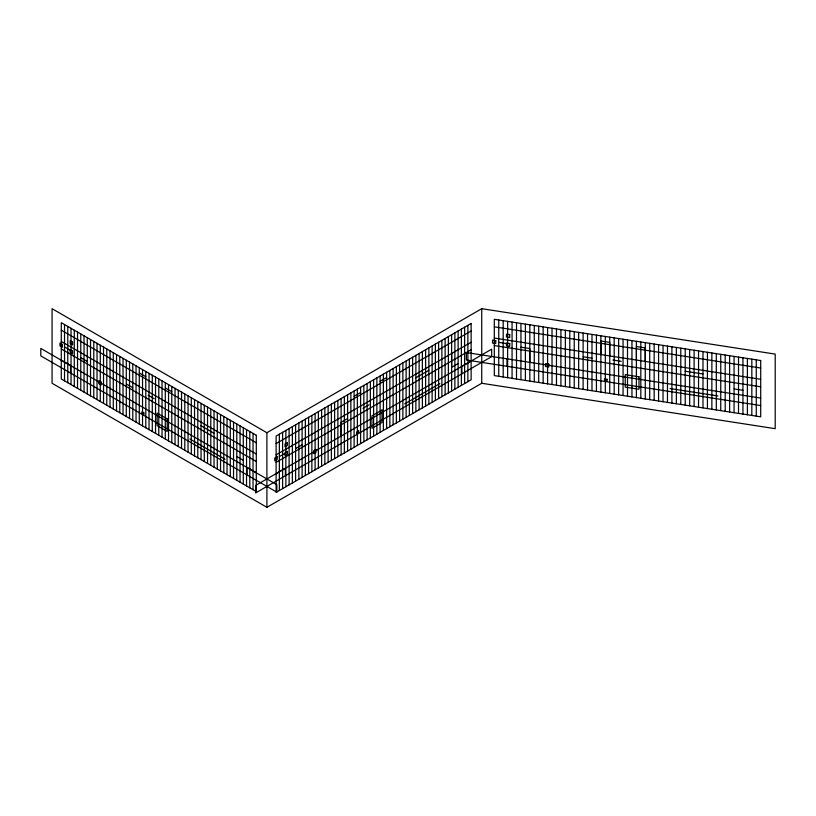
<?xml version="1.0" encoding="UTF-8"?>
<svg xmlns="http://www.w3.org/2000/svg" width="816" height="816" viewBox="0 0 816 816"><rect width="100%" height="100%" fill="white"/><g stroke="black" fill="none" stroke-linecap="round" stroke-linejoin="round"><path stroke-width="1.22" d="M266.903 432.725L481.736 308.693L775.2 354.093L775.2 428.675L481.736 383.275L266.903 507.307L52.071 383.275L52.071 308.693L266.903 432.725L266.903 507.307M354.144 396.26L360.59 392.537M380.144 381.256L386.59 377.533M276.104 443.588L471.128 330.99M276.104 454.849L471.128 342.251M279.409 456.562L285.478 453.053M362.957 408.326L369.036 404.818M415.742 377.849L428.859 370.28M295.637 448.555L302.083 444.832M347.585 418.557L341.139 422.28L341.139 436.04M276.104 462.356L471.128 349.758M458.102 363.559L451.646 367.282L451.646 353.532M276.104 473.606L471.128 361.019M404.756 403.849L439.834 383.602M494.312 326.818L760.706 368.026M494.312 338.069L760.706 379.287M498.811 342.383L507.113 343.669M612.949 360.05L621.241 361.325M685.042 371.198L702.964 373.973M520.985 347.188L529.798 348.544L529.798 362.294M583.144 356.796L591.957 358.163M494.312 345.576L760.706 386.794M734.104 388.946L742.917 390.313M760.706 398.055L466.334 352.543L466.334 360.009L760.706 405.562M670.048 388.538L717.958 395.954M139.312 372.963L145.758 376.686M165.311 387.977L171.758 391.7M61.282 330.184L256.295 442.772M61.282 341.445L256.295 454.033M64.576 346.963L70.645 350.472M148.124 395.199L154.204 398.708M200.909 425.677L214.027 433.245M80.804 357.704L87.251 361.427M126.307 383.969L132.753 387.692M61.282 348.952L256.295 461.54M236.824 456.572L243.27 460.295M61.282 360.213L256.295 472.801M189.934 438.998L225.002 459.245M756.269 359.836L756.269 416.129M751.832 359.142L751.832 415.446M747.385 358.459L747.385 414.752M742.948 357.775L742.948 414.069M738.511 357.082L738.511 413.386M734.063 356.398L734.063 412.692M729.626 355.715L729.626 412.009M725.189 355.021L725.189 411.325M720.752 354.338L720.752 410.632M716.305 353.654L716.305 409.948M711.868 352.961L711.868 409.265M707.431 352.277L707.431 408.571M702.984 351.594L702.984 407.888M698.547 350.9L698.547 407.204M694.11 350.217L694.11 406.511M689.673 349.534L689.673 405.827M685.226 348.84L685.226 405.144M680.789 348.157L680.789 404.45M676.352 347.473L676.352 403.767M671.905 346.78L671.905 403.084M667.468 346.096L667.468 402.39M663.031 345.413L663.031 401.707M658.583 344.719L658.583 401.023M654.146 344.036L654.146 400.33M649.709 343.352L649.709 399.646M645.272 342.659L645.272 398.963M645.232 361.396L645.232 347.891L636.419 346.525L636.419 360.029M640.825 341.975L640.825 398.269M636.388 341.292L636.388 397.586M631.951 340.598L631.951 396.902M627.504 339.915L627.504 396.209M623.067 339.232L623.067 395.525M618.63 338.538L618.63 394.842M614.193 337.855L614.193 394.148M609.746 337.171L609.746 393.465M609.715 355.898L609.715 342.394L600.902 341.037L600.902 354.532M605.309 336.478L605.309 392.771M600.872 335.794L600.872 392.088M596.425 335.111L596.425 391.405M591.988 334.417L591.988 390.711M587.551 333.734L587.551 390.028M583.114 333.04L583.114 389.344M578.666 332.357L578.666 388.651M574.229 331.673L574.229 387.967M569.792 330.98L569.792 387.284M565.345 330.296L565.345 386.59M560.908 329.613L560.908 385.907M556.471 328.919L556.471 385.223M552.024 328.236L552.024 384.53M547.587 327.553L547.587 383.846M543.15 326.859L543.15 383.163M538.713 326.176L538.713 382.469M534.266 325.492L534.266 381.786M529.829 324.799L529.829 381.103M525.392 324.115L525.392 380.409M520.945 323.432L520.945 379.726M516.508 322.738L516.508 379.042M512.071 322.055L512.071 378.349M507.634 321.371L507.634 377.665M506.981 358.826L506.981 366.302M503.186 320.678L503.186 376.982M498.749 319.994L498.749 376.288M481.736 308.693L481.736 383.275M467.874 325.36L467.874 381.664M464.62 327.236L464.62 383.54M461.917 373.83L461.917 366.364L491.671 349.187L491.671 356.653L255.632 492.935L255.632 485.459L285.386 468.282L285.386 475.759M461.377 329.113L461.377 385.417M458.123 330.99L458.123 387.294M454.879 332.867L454.879 389.171M451.625 334.744L451.625 391.048M448.372 336.62L448.372 392.924M445.128 338.497L445.128 394.801M441.874 340.374L441.874 396.678M438.62 342.251L438.62 398.555M435.377 344.128L435.377 400.432M432.123 346.004L432.123 402.298M428.869 347.881L428.869 404.175M425.626 349.758L425.626 406.052M422.372 351.635L422.372 407.929M419.118 353.512L419.118 409.805M415.874 355.388L415.874 411.682M412.621 357.265L412.621 413.559M409.367 359.142L409.367 415.436M406.123 361.019L406.123 417.313M402.869 362.896L402.869 419.189M399.616 364.772L399.616 421.066M396.372 366.649L396.372 422.943M393.118 368.526L393.118 424.82M389.864 370.403L389.864 426.697M386.621 372.28L386.621 428.573M383.367 374.156L383.367 430.45M380.113 376.033L380.113 432.327M376.87 377.91L376.87 434.204M373.616 379.787L373.616 436.081M370.362 381.664L370.362 437.957M367.118 383.54L367.118 439.834M363.865 385.417L363.865 441.711M360.611 387.294L360.611 443.588M357.367 389.171L357.367 445.465M354.113 391.048L354.113 447.341M350.87 392.924L350.87 449.218M347.616 394.801L347.616 451.095M344.362 396.668L344.362 452.972M341.119 398.545L341.119 454.849M337.865 400.421L337.865 456.725M334.611 402.298L334.611 458.602M331.367 404.175L331.367 460.479M328.114 406.052L328.114 462.356M324.86 407.929L324.86 464.233M321.616 409.805L321.616 466.109M318.362 411.682L318.362 467.986M315.109 413.559L315.109 469.863M311.865 415.436L311.865 471.74M308.611 417.313L308.611 473.617M305.357 419.189L305.357 475.483M302.114 421.066L302.114 477.36M298.86 422.943L298.86 479.237M295.606 424.82L295.606 481.114M292.363 426.697L292.363 482.99M289.109 428.573L289.109 484.867M285.855 430.45L285.855 486.744M282.611 432.327L282.611 488.621M279.358 434.204L279.358 490.498M253.042 433.398L253.042 489.692M249.798 431.521L249.798 487.815M247.085 474.983L247.085 467.517L276.838 484.694L276.838 492.16L40.8 355.888L40.8 348.412L70.553 365.599L70.553 373.065M246.544 429.644L246.544 485.938M243.29 427.768L243.29 484.061M240.047 425.891L240.047 482.185M236.793 424.014L236.793 480.308M233.539 422.137L233.539 478.431M230.296 420.26L230.296 476.554M227.042 418.384L227.042 474.677M223.788 416.507L223.788 472.801M220.544 414.63L220.544 470.924M217.291 412.753L217.291 469.047M214.037 410.876L214.037 467.17M210.793 409L210.793 465.293M207.539 407.123L207.539 463.417M204.286 405.246L204.286 461.54M201.042 403.369L201.042 459.663M197.788 401.492L197.788 457.786M194.534 399.616L194.534 455.909M191.291 397.739L191.291 454.033M188.037 395.862L188.037 452.156M184.783 393.985L184.783 450.279M181.54 392.108L181.54 448.402M178.286 390.232L178.286 446.525M175.042 388.355L175.042 444.649M171.788 386.478L171.788 442.772M168.535 384.601L168.535 440.895M165.291 382.724L165.291 439.028M162.037 380.848L162.037 437.152M158.783 378.971L158.783 435.275M155.54 377.094L155.54 433.398M152.286 375.217L152.286 431.521M149.032 373.34L149.032 429.644M145.789 371.464L145.789 427.768M142.535 369.587L142.535 425.891M139.281 367.71L139.281 424.014M136.037 365.833L136.037 422.137M132.784 363.956L132.784 420.26M129.53 362.08L129.53 418.384M126.286 360.203L126.286 416.507M123.032 358.336L123.032 414.63M119.779 356.459L119.779 412.753M116.535 354.583L116.535 410.876M113.281 352.706L113.281 409M110.027 350.829L110.027 407.123M106.784 348.952L106.784 405.246M103.53 347.075L103.53 403.369M100.276 345.199L100.276 401.492M97.033 343.322L97.033 399.616M93.779 341.445L93.779 397.739M90.525 339.568L90.525 395.862M87.281 337.691L87.281 393.985M84.028 335.815L84.028 392.108M80.774 333.938L80.774 390.232M77.53 332.061L77.53 388.355M74.276 330.184L74.276 386.478M71.033 328.307L71.033 384.601M67.779 326.431L67.779 382.724M64.525 324.554L64.525 380.848M471.128 323.483L276.104 436.081L276.104 492.374L471.128 379.787L471.128 323.483M287.385 442.507L285.019 443.873L285.019 446.76L287.385 445.383L287.385 442.507M277.175 456.583L274.798 457.949L274.798 460.836L277.175 459.469L277.175 456.583M287.385 451.411L285.019 452.778L285.019 455.665L287.385 454.298L287.385 451.411M382.021 410.02L371.953 415.834L371.953 428.308L382.021 422.484L382.021 410.02M315.986 449.432L313.609 450.799L313.609 453.686L315.986 452.319L315.986 449.432M358.703 430.94L356.786 432.052L356.786 433.643L358.703 432.531L358.703 430.94M760.706 360.519L494.312 319.311L494.312 375.605L760.706 416.813L760.706 360.519M509.725 334.631L506.481 334.121L506.481 337.008L509.725 337.518L509.725 334.631M495.761 340.649L492.527 340.15L492.527 343.036L495.761 343.536L495.761 340.649M509.725 343.536L506.481 343.036L506.481 345.923L509.725 346.423L509.725 343.536M638.999 376.778L625.229 374.656L625.229 387.121L638.999 389.252L638.999 376.778M548.78 364.109L545.537 363.61L545.537 366.496L548.78 366.996L548.78 364.109M607.145 379.307L604.513 378.91L604.513 380.501L607.145 380.909L607.145 379.307M256.295 435.265L61.282 322.677L61.282 378.971L256.295 491.569L256.295 435.265M72.563 342.128L70.186 340.751L70.186 343.638L72.563 345.015L72.563 342.128M62.342 344.403L59.966 343.036L59.966 345.923L62.342 347.29L62.342 344.403M72.563 351.033L70.186 349.666L70.186 352.553L72.563 353.92L72.563 351.033M167.198 418.924L157.121 413.1L157.121 425.575L167.198 431.389L167.198 418.924M101.153 382.072L98.777 380.705L98.777 383.591L101.153 384.958L101.153 382.072M143.881 412.916L141.953 411.805L141.953 413.406L143.881 414.508L143.881 412.916"/></g></svg>
